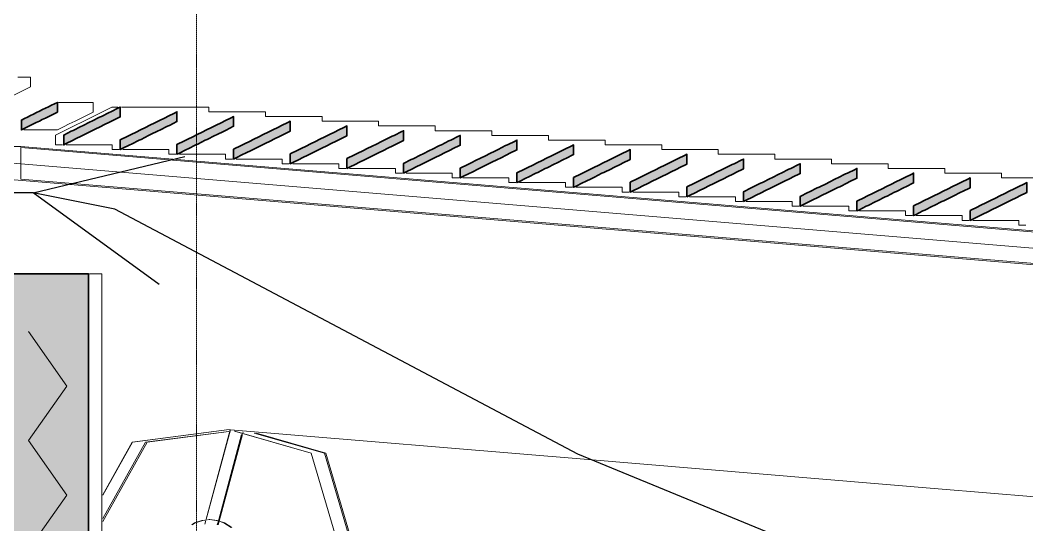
# Model space of a CAD drawing. Header units: millimetres. Extents: x 0 to 153524, y 0 to 59400.
# Drawn here: x 60676 to 62524, y 28120 to 29047 of the extents above; entities that cross this region are included whole.
import ezdxf

# ---------------------------------------------------------------- set-up
doc = ezdxf.new("R2010")
doc.units = ezdxf.units.MM
doc.linetypes.add('DASHDOT', pattern=[3.556, 2.54, -0.508, 0, -0.508])
for name, color, linetype, lineweight in [('01_切断（構造・壁）', 7, 'Continuous', 35), ('03_切断（ガラス）', 5, 'Continuous', 13), ('05_断熱（仮）', 2, 'Continuous', 9), ('10_見えがかり', 7, 'Continuous', 13), ('12_見えがかり（ガラス）', 5, 'Continuous', 9), ('40_通り芯', 1, 'DASHDOT', 9)]:
    doc.layers.add(name, color=color, linetype=linetype, lineweight=lineweight)

msp = doc.modelspace()

# ---------------------------------------------------------------- hatches: boundary and pattern name
at = {"layer": '01_切断（構造・壁）'}
for points in [[(60689.6, 28850.9), (60683.8, 28848), (60678.6, 28845.4), (60678.6, 28847), (60678.6, 28848.4), (60678.6, 28850), (60678.6, 28851.4), (60678.6, 28853), (60678.6, 28854.4), (60678.6, 28856), (60678.6, 28857.4), (60678.6, 28859), (60678.6, 28860.4), (60678.6, 28862), (60678.6, 28863.4), (60684.4, 28866.3), (60689.6, 28868.9), (60695.4, 28871.7), (60700.6, 28874.3), (60706.4, 28877.2), (60711.5, 28879.7), (60717.4, 28882.6), (60722.5, 28885.2), (60728.4, 28888), (60733.5, 28890.6), (60739.3, 28893.5), (60744.5, 28896), (60744.5, 28894.4), (60744.5, 28893), (60744.5, 28891.4), (60744.5, 28890), (60744.5, 28888.4), (60744.5, 28887), (60744.5, 28885.4), (60744.5, 28884), (60744.5, 28882.4), (60744.5, 28881), (60744.5, 28879.4), (60744.5, 28878), (60738.7, 28875.1), (60733.5, 28872.6), (60727.7, 28869.7), (60722.5, 28867.2), (60716.7, 28864.3), (60711.5, 28861.7), (60705.7, 28858.8), (60700.6, 28856.3), (60694.7, 28853.4)], [(60773.4, 28826.6), (60759.4, 28819.7), (60756.1, 28818), (60756.1, 28820.4), (60756.1, 28821), (60756.1, 28823.4), (60756.1, 28824), (60756.1, 28826.4), (60756.1, 28827), (60756.1, 28829.4), (60756.1, 28830), (60756.1, 28832.4), (60756.1, 28833), (60756.1, 28835.4), (60756.1, 28836), (60770, 28842.9), (60773.4, 28844.6), (60787.3, 28851.5), (60790.7, 28853.1), (60804.7, 28860), (60808, 28861.7), (60822, 28868.6), (60825.3, 28870.2), (60839.3, 28877.1), (60842.7, 28878.8), (60856.6, 28885.7), (60860, 28887.3), (60860, 28884.9), (60860, 28884.3), (60860, 28881.9), (60860, 28881.3), (60860, 28878.9), (60860, 28878.3), (60860, 28875.9), (60860, 28875.3), (60860, 28872.9), (60860, 28872.3), (60860, 28869.9), (60860, 28869.3), (60846, 28862.4), (60842.7, 28860.8), (60828.7, 28853.9), (60825.3, 28852.2), (60811.4, 28845.3), (60808, 28843.7), (60794.1, 28836.8), (60790.7, 28835.1), (60776.7, 28828.2)], [(60877.4, 28817.9), (60863.4, 28811), (60860, 28809.3), (60860, 28811.8), (60860, 28812.3), (60860, 28814.8), (60860, 28815.3), (60860, 28817.8), (60860, 28818.3), (60860, 28820.8), (60860, 28821.3), (60860, 28823.8), (60860, 28824.3), (60860, 28826.8), (60860, 28827.3), (60874, 28834.2), (60877.4, 28835.9), (60891.3, 28842.8), (60894.7, 28844.4), (60908.6, 28851.3), (60912, 28853), (60926, 28859.9), (60929.3, 28861.6), (60943.3, 28868.5), (60946.6, 28870.1), (60960.6, 28877), (60964, 28878.7), (60964, 28876.3), (60964, 28875.7), (60964, 28873.3), (60964, 28872.7), (60964, 28870.3), (60964, 28869.7), (60964, 28867.3), (60964, 28866.7), (60964, 28864.3), (60964, 28863.7), (60964, 28861.3), (60964, 28860.7), (60950, 28853.8), (60946.6, 28852.1), (60932.7, 28845.2), (60929.3, 28843.6), (60915.4, 28836.7), (60912, 28835), (60898, 28828.1), (60894.7, 28826.4), (60880.7, 28819.5)], [(60981.4, 28809.2), (60967.4, 28802.3), (60964, 28800.7), (60964, 28803.1), (60964, 28803.7), (60964, 28806.1), (60964, 28806.7), (60964, 28809.1), (60964, 28809.7), (60964, 28812.1), (60964, 28812.7), (60964, 28815.1), (60964, 28815.7), (60964, 28818.1), (60964, 28818.7), (60978, 28825.6), (60981.4, 28827.2), (60995.3, 28834.1), (60998.7, 28835.8), (61012.6, 28842.7), (61016, 28844.3), (61030, 28851.2), (61033.3, 28852.9), (61047.3, 28859.8), (61050.6, 28861.4), (61064.6, 28868.3), (61067.9, 28870), (61067.9, 28867.6), (61067.9, 28867), (61067.9, 28864.6), (61067.9, 28864), (61067.9, 28861.6), (61067.9, 28861), (61067.9, 28858.6), (61067.9, 28858), (61067.9, 28855.6), (61067.9, 28855), (61067.9, 28852.6), (61067.9, 28852), (61054, 28845.1), (61050.6, 28843.4), (61036.7, 28836.6), (61033.3, 28834.9), (61019.3, 28828), (61016, 28826.3), (61002, 28819.4), (60998.7, 28817.8), (60984.7, 28810.9)], [(61085.3, 28800.6), (61071.4, 28793.7), (61068, 28792), (61068, 28794.4), (61068, 28795), (61068, 28797.4), (61068, 28798), (61068, 28800.4), (61068, 28801), (61068, 28803.4), (61068, 28804), (61068, 28806.4), (61068, 28807), (61068, 28809.4), (61068, 28810), (61082, 28816.9), (61085.3, 28818.6), (61099.3, 28825.5), (61102.7, 28827.1), (61116.6, 28834), (61120, 28835.7), (61133.9, 28842.6), (61137.3, 28844.2), (61151.3, 28851.1), (61154.6, 28852.8), (61168.6, 28859.7), (61171.9, 28861.3), (61171.9, 28858.9), (61171.9, 28858.3), (61171.9, 28855.9), (61171.9, 28855.3), (61171.9, 28852.9), (61171.9, 28852.3), (61171.9, 28849.9), (61171.9, 28849.3), (61171.9, 28846.9), (61171.9, 28846.3), (61171.9, 28843.9), (61171.9, 28843.3), (61158, 28836.4), (61154.6, 28834.8), (61140.7, 28827.9), (61137.3, 28826.2), (61123.3, 28819.3), (61120, 28817.7), (61106, 28810.8), (61102.7, 28809.1), (61088.7, 28802.2)], [(61189.3, 28791.9), (61175.4, 28785), (61172, 28783.3), (61172, 28785.8), (61172, 28786.3), (61172, 28788.8), (61172, 28789.3), (61172, 28791.8), (61172, 28792.3), (61172, 28794.8), (61172, 28795.3), (61172, 28797.8), (61172, 28798.3), (61172, 28800.8), (61172, 28801.3), (61186, 28808.2), (61189.3, 28809.9), (61203.3, 28816.8), (61206.7, 28818.4), (61220.6, 28825.3), (61224, 28827), (61237.9, 28833.9), (61241.3, 28835.6), (61255.3, 28842.5), (61258.6, 28844.1), (61272.6, 28851), (61275.9, 28852.7), (61275.9, 28850.3), (61275.9, 28849.7), (61275.9, 28847.3), (61275.9, 28846.7), (61275.9, 28844.3), (61275.9, 28843.7), (61275.9, 28841.3), (61275.9, 28840.7), (61275.9, 28838.3), (61275.9, 28837.7), (61275.9, 28835.3), (61275.9, 28834.7), (61262, 28827.8), (61258.6, 28826.1), (61244.6, 28819.2), (61241.3, 28817.6), (61227.3, 28810.7), (61224, 28809), (61210, 28802.1), (61206.7, 28800.4), (61192.7, 28793.5)], [(61293.3, 28783.2), (61279.4, 28776.3), (61276, 28774.7), (61276, 28777.1), (61276, 28777.7), (61276, 28780.1), (61276, 28780.7), (61276, 28783.1), (61276, 28783.7), (61276, 28786.1), (61276, 28786.7), (61276, 28789.1), (61276, 28789.7), (61276, 28792.1), (61276, 28792.7), (61290, 28799.6), (61293.3, 28801.2), (61307.3, 28808.1), (61310.6, 28809.8), (61324.6, 28816.7), (61328, 28818.3), (61341.9, 28825.2), (61345.3, 28826.9), (61359.2, 28833.8), (61362.6, 28835.4), (61376.6, 28842.3), (61379.9, 28844), (61379.9, 28841.6), (61379.9, 28841), (61379.9, 28838.6), (61379.9, 28838), (61379.9, 28835.6), (61379.9, 28835), (61379.9, 28832.6), (61379.9, 28832), (61379.9, 28829.6), (61379.9, 28829), (61379.9, 28826.6), (61379.9, 28826), (61366, 28819.1), (61362.6, 28817.4), (61348.6, 28810.6), (61345.3, 28808.9), (61331.3, 28802), (61328, 28800.3), (61314, 28793.4), (61310.6, 28791.8), (61296.7, 28784.9)], [(61397.3, 28774.6), (61383.4, 28767.7), (61380, 28766), (61380, 28768.4), (61380, 28769), (61380, 28771.4), (61380, 28772), (61380, 28774.4), (61380, 28775), (61380, 28777.4), (61380, 28778), (61380, 28780.4), (61380, 28781), (61380, 28783.4), (61380, 28784), (61394, 28790.9), (61397.3, 28792.6), (61411.3, 28799.5), (61414.6, 28801.1), (61428.6, 28808), (61432, 28809.7), (61445.9, 28816.6), (61449.3, 28818.2), (61463.2, 28825.1), (61466.6, 28826.8), (61480.6, 28833.7), (61483.9, 28835.3), (61483.9, 28832.9), (61483.9, 28832.3), (61483.9, 28829.9), (61483.9, 28829.3), (61483.9, 28826.9), (61483.9, 28826.3), (61483.9, 28823.9), (61483.9, 28823.3), (61483.9, 28820.9), (61483.9, 28820.3), (61483.9, 28817.9), (61483.9, 28817.3), (61469.9, 28810.4), (61466.6, 28808.8), (61452.6, 28801.9), (61449.3, 28800.2), (61435.3, 28793.3), (61432, 28791.7), (61418, 28784.8), (61414.6, 28783.1), (61400.7, 28776.2)], [(61501.3, 28765.9), (61487.3, 28759), (61484, 28757.3), (61484, 28759.8), (61484, 28760.3), (61484, 28762.8), (61484, 28763.3), (61484, 28765.8), (61484, 28766.3), (61484, 28768.8), (61484, 28769.3), (61484, 28771.8), (61484, 28772.3), (61484, 28774.8), (61484, 28775.3), (61497.9, 28782.2), (61501.3, 28783.9), (61515.3, 28790.8), (61518.6, 28792.4), (61532.6, 28799.3), (61535.9, 28801), (61549.9, 28807.9), (61553.3, 28809.6), (61567.2, 28816.5), (61570.6, 28818.1), (61584.5, 28825), (61587.9, 28826.7), (61587.9, 28824.3), (61587.9, 28823.7), (61587.9, 28821.3), (61587.9, 28820.7), (61587.9, 28818.3), (61587.9, 28817.7), (61587.9, 28815.3), (61587.9, 28814.7), (61587.9, 28812.3), (61587.9, 28811.7), (61587.9, 28809.3), (61587.9, 28808.7), (61573.9, 28801.8), (61570.6, 28800.1), (61556.6, 28793.2), (61553.3, 28791.6), (61539.3, 28784.7), (61535.9, 28783), (61522, 28776.1), (61518.6, 28774.4), (61504.7, 28767.5)], [(61636.6, 28790.7), (61639.9, 28792.3), (61653.9, 28799.2), (61657.3, 28800.9), (61671.2, 28807.8), (61674.6, 28809.4), (61688.5, 28816.3), (61691.9, 28818), (61691.9, 28815.6), (61691.9, 28815), (61691.9, 28812.6), (61691.9, 28812), (61691.9, 28809.6), (61691.9, 28809), (61691.9, 28806.6), (61691.9, 28806), (61691.9, 28803.6), (61691.9, 28803), (61691.9, 28800.6), (61691.9, 28800), (61677.9, 28793.1), (61674.6, 28791.4), (61660.6, 28784.6), (61657.3, 28782.9), (61643.3, 28776), (61639.9, 28774.3), (61626, 28767.4), (61622.6, 28765.8), (61608.7, 28758.9), (61605.3, 28757.2), (61591.3, 28750.3), (61588, 28748.7), (61588, 28751.1), (61588, 28751.7), (61588, 28754.1), (61588, 28754.7), (61588, 28757.1), (61588, 28757.7), (61588, 28760.1), (61588, 28760.7), (61588, 28763.1), (61588, 28763.7), (61588, 28766.1), (61588, 28766.7), (61601.9, 28773.6), (61605.3, 28775.2), (61619.3, 28782.1), (61622.6, 28783.8), (61636.6, 28790.7)], [(61709.3, 28748.6), (61695.3, 28741.7), (61692, 28740), (61692, 28742.4), (61692, 28743), (61692, 28745.4), (61692, 28746), (61692, 28748.4), (61692, 28749), (61692, 28751.4), (61692, 28752), (61692, 28754.4), (61692, 28755), (61692, 28757.4), (61692, 28758), (61705.9, 28764.9), (61709.3, 28766.6), (61723.2, 28773.5), (61726.6, 28775.1), (61740.6, 28782), (61743.9, 28783.7), (61757.9, 28790.6), (61761.2, 28792.2), (61775.2, 28799.1), (61778.6, 28800.8), (61792.5, 28807.7), (61795.9, 28809.3), (61795.9, 28806.9), (61795.9, 28806.3), (61795.9, 28803.9), (61795.9, 28803.3), (61795.9, 28800.9), (61795.9, 28800.3), (61795.9, 28797.9), (61795.9, 28797.3), (61795.9, 28794.9), (61795.9, 28794.3), (61795.9, 28791.9), (61795.9, 28791.3), (61781.9, 28784.4), (61778.6, 28782.8), (61764.6, 28775.9), (61761.2, 28774.2), (61747.3, 28767.3), (61743.9, 28765.7), (61730, 28758.8), (61726.6, 28757.1), (61712.6, 28750.2)], [(61813.3, 28739.9), (61799.3, 28733), (61796, 28731.3), (61796, 28733.8), (61796, 28734.3), (61796, 28736.8), (61796, 28737.3), (61796, 28739.8), (61796, 28740.3), (61796, 28742.8), (61796, 28743.3), (61796, 28745.8), (61796, 28746.3), (61796, 28748.8), (61796, 28749.3), (61809.9, 28756.2), (61813.3, 28757.9), (61827.2, 28764.8), (61830.6, 28766.4), (61844.6, 28773.3), (61847.9, 28775), (61861.9, 28781.9), (61865.2, 28783.6), (61879.2, 28790.5), (61882.5, 28792.1), (61896.5, 28799), (61899.9, 28800.7), (61899.9, 28798.3), (61899.9, 28797.7), (61899.9, 28795.3), (61899.9, 28794.7), (61899.9, 28792.3), (61899.9, 28791.7), (61899.9, 28789.3), (61899.9, 28788.7), (61899.9, 28786.3), (61899.9, 28785.7), (61899.9, 28783.3), (61899.9, 28782.7), (61885.9, 28775.8), (61882.5, 28774.1), (61868.6, 28767.2), (61865.2, 28765.6), (61851.3, 28758.7), (61847.9, 28757), (61833.9, 28750.1), (61830.6, 28748.4), (61816.6, 28741.5)], [(61917.3, 28731.2), (61903.3, 28724.3), (61899.9, 28722.7), (61899.9, 28725.1), (61899.9, 28725.7), (61899.9, 28728.1), (61899.9, 28728.7), (61899.9, 28731.1), (61899.9, 28731.7), (61899.9, 28734.1), (61899.9, 28734.7), (61899.9, 28737.1), (61899.9, 28737.7), (61899.9, 28740.1), (61899.9, 28740.7), (61913.9, 28747.6), (61917.3, 28749.2), (61931.2, 28756.1), (61934.6, 28757.8), (61948.5, 28764.7), (61951.9, 28766.3), (61965.9, 28773.2), (61969.2, 28774.9), (61983.2, 28781.8), (61986.5, 28783.4), (62000.5, 28790.3), (62003.9, 28792), (62003.9, 28789.6), (62003.9, 28789), (62003.9, 28786.6), (62003.9, 28786), (62003.9, 28783.6), (62003.9, 28783), (62003.9, 28780.6), (62003.9, 28780), (62003.9, 28777.6), (62003.9, 28777), (62003.9, 28774.6), (62003.9, 28774), (61989.9, 28767.1), (61986.5, 28765.4), (61972.6, 28758.6), (61969.2, 28756.9), (61955.3, 28750), (61951.9, 28748.3), (61937.9, 28741.4), (61934.6, 28739.8), (61920.6, 28732.9)], [(62021.3, 28722.6), (62007.3, 28715.7), (62003.9, 28714), (62003.9, 28716.4), (62003.9, 28717), (62003.9, 28719.4), (62003.9, 28720), (62003.9, 28722.4), (62003.9, 28723), (62003.9, 28725.4), (62003.9, 28726), (62003.9, 28728.4), (62003.9, 28729), (62003.9, 28731.4), (62003.9, 28732), (62017.9, 28738.9), (62021.3, 28740.6), (62035.2, 28747.5), (62038.6, 28749.1), (62052.5, 28756), (62055.9, 28757.7), (62069.9, 28764.6), (62073.2, 28766.2), (62087.2, 28773.1), (62090.5, 28774.8), (62104.5, 28781.7), (62107.8, 28783.3), (62107.8, 28780.9), (62107.8, 28780.3), (62107.8, 28777.9), (62107.8, 28777.3), (62107.8, 28774.9), (62107.8, 28774.3), (62107.8, 28771.9), (62107.8, 28771.3), (62107.8, 28768.9), (62107.8, 28768.3), (62107.8, 28765.9), (62107.8, 28765.3), (62093.9, 28758.4), (62090.5, 28756.8), (62076.6, 28749.9), (62073.2, 28748.2), (62059.2, 28741.3), (62055.9, 28739.7), (62041.9, 28732.8), (62038.6, 28731.1), (62024.6, 28724.2)], [(62125.2, 28713.9), (62111.3, 28707), (62107.9, 28705.3), (62107.9, 28707.8), (62107.9, 28708.3), (62107.9, 28710.8), (62107.9, 28711.3), (62107.9, 28713.8), (62107.9, 28714.3), (62107.9, 28716.8), (62107.9, 28717.3), (62107.9, 28719.8), (62107.9, 28720.3), (62107.9, 28722.8), (62107.9, 28723.3), (62121.9, 28730.2), (62125.2, 28731.9), (62139.2, 28738.8), (62142.6, 28740.4), (62156.5, 28747.3), (62159.9, 28749), (62173.8, 28755.9), (62177.2, 28757.6), (62191.2, 28764.5), (62194.5, 28766.1), (62208.5, 28773), (62211.8, 28774.7), (62211.8, 28772.3), (62211.8, 28771.7), (62211.8, 28769.3), (62211.8, 28768.7), (62211.8, 28766.3), (62211.8, 28765.7), (62211.8, 28763.3), (62211.8, 28762.7), (62211.8, 28760.3), (62211.8, 28759.7), (62211.8, 28757.3), (62211.8, 28756.7), (62197.9, 28749.8), (62194.5, 28748.1), (62180.6, 28741.2), (62177.2, 28739.6), (62163.2, 28732.7), (62159.9, 28731), (62145.9, 28724.1), (62142.6, 28722.4), (62128.6, 28715.5)], [(62229.2, 28705.2), (62215.3, 28698.3), (62211.9, 28696.7), (62211.9, 28699.1), (62211.9, 28699.7), (62211.9, 28702.1), (62211.9, 28702.7), (62211.9, 28705.1), (62211.9, 28705.7), (62211.9, 28708.1), (62211.9, 28708.7), (62211.9, 28711.1), (62211.9, 28711.7), (62211.9, 28714.1), (62211.9, 28714.7), (62225.9, 28721.6), (62229.2, 28723.2), (62243.2, 28730.1), (62246.6, 28731.8), (62260.5, 28738.7), (62263.9, 28740.3), (62277.8, 28747.2), (62281.2, 28748.9), (62295.2, 28755.8), (62298.5, 28757.4), (62312.5, 28764.3), (62315.8, 28766), (62315.8, 28763.6), (62315.8, 28763), (62315.8, 28760.6), (62315.8, 28760), (62315.8, 28757.6), (62315.8, 28757), (62315.8, 28754.6), (62315.8, 28754), (62315.8, 28751.6), (62315.8, 28751), (62315.8, 28748.6), (62315.8, 28748), (62301.9, 28741.1), (62298.5, 28739.4), (62284.5, 28732.6), (62281.2, 28730.9), (62267.2, 28724), (62263.9, 28722.3), (62249.9, 28715.4), (62246.6, 28713.8), (62232.6, 28706.9)], [(62333.2, 28696.6), (62319.3, 28689.7), (62315.9, 28688), (62315.9, 28690.4), (62315.9, 28691), (62315.9, 28693.4), (62315.9, 28694), (62315.9, 28696.4), (62315.9, 28697), (62315.9, 28699.4), (62315.9, 28700), (62315.9, 28702.4), (62315.9, 28703), (62315.9, 28705.4), (62315.9, 28706), (62329.9, 28712.9), (62333.2, 28714.6), (62347.2, 28721.5), (62350.5, 28723.1), (62364.5, 28730), (62367.9, 28731.7), (62381.8, 28738.6), (62385.2, 28740.2), (62399.1, 28747.1), (62402.5, 28748.8), (62416.5, 28755.7), (62419.8, 28757.3), (62419.8, 28754.9), (62419.8, 28754.3), (62419.8, 28751.9), (62419.8, 28751.3), (62419.8, 28748.9), (62419.8, 28748.3), (62419.8, 28745.9), (62419.8, 28745.3), (62419.8, 28742.9), (62419.8, 28742.3), (62419.8, 28739.9), (62419.8, 28739.3), (62405.9, 28732.4), (62402.5, 28730.8), (62388.5, 28723.9), (62385.2, 28722.2), (62371.2, 28715.3), (62367.9, 28713.7), (62353.9, 28706.8), (62350.5, 28705.1), (62336.6, 28698.2)], [(62437.2, 28687.9), (62423.2, 28681), (62419.9, 28679.3), (62419.9, 28681.8), (62419.9, 28682.3), (62419.9, 28684.8), (62419.9, 28685.3), (62419.9, 28687.8), (62419.9, 28688.3), (62419.9, 28690.8), (62419.9, 28691.3), (62419.9, 28693.8), (62419.9, 28694.3), (62419.9, 28696.8), (62419.9, 28697.3), (62433.9, 28704.2), (62437.2, 28705.9), (62451.2, 28712.8), (62454.5, 28714.4), (62468.5, 28721.3), (62471.9, 28723), (62485.8, 28729.9), (62489.2, 28731.6), (62503.1, 28738.5), (62506.5, 28740.1), (62520.5, 28747), (62523.8, 28748.7), (62523.8, 28746.3), (62523.8, 28745.7), (62523.8, 28743.3), (62523.8, 28742.7), (62523.8, 28740.3), (62523.8, 28739.7), (62523.8, 28737.3), (62523.8, 28736.7), (62523.8, 28734.3), (62523.8, 28733.7), (62523.8, 28731.3), (62523.8, 28730.7), (62509.8, 28723.8), (62506.5, 28722.1), (62492.5, 28715.2), (62489.2, 28713.6), (62475.2, 28706.7), (62471.9, 28705), (62457.9, 28698.1), (62454.5, 28696.4), (62440.6, 28689.5)], [(60799.8, 28581), (60801.6, 28580.9), (60801.7, 28579), (60801.7, 28310.5), (60801.7, 28310.5), (60801.7, 24037.2), (60801.7, 24037.2), (60801.7, 24037.2), (60801.7, 24037.2), (60801.7, 24002), (60801.6, 24000.1), (60799.8, 24000), (60653.7, 24000), (60651.8, 24000.1), (60651.7, 24002), (60651.7, 24037.2), (60651.7, 24037.2), (60651.7, 28310.4), (60651.7, 28310.4), (60651.7, 28310.4), (60651.7, 28579), (60651.8, 28580.9), (60653.7, 28581)]]:
    msp.add_hatch(color=7, dxfattribs=at).paths.add_polyline_path(points)
at = {"layer": '05_断熱（仮）', "true_color": 0xf3d98b}
msp.add_hatch(color=8, dxfattribs=at).paths.add_polyline_path([(60676.7, 28310.4), (60676.7, 28310.4), (60676.7, 28556), (60776.7, 28556), (60776.7, 28310.5), (60776.7, 28310.5), (60776.7, 24037.2), (60776.7, 24037.2), (60776.7, 24025), (60676.7, 24025), (60676.7, 24037.2)])

# ---------------------------------------------------------------- linework, layer by layer
at = {"layer": '01_切断（構造・壁）'}
for points in [[(60689.6, 28850.9), (60683.8, 28848), (60678.6, 28845.4), (60678.6, 28847), (60678.6, 28848.4), (60678.6, 28850), (60678.6, 28851.4), (60678.6, 28853), (60678.6, 28854.4), (60678.6, 28856), (60678.6, 28857.4), (60678.6, 28859), (60678.6, 28860.4), (60678.6, 28862), (60678.6, 28863.4), (60684.4, 28866.3), (60689.6, 28868.9), (60695.4, 28871.7), (60700.6, 28874.3), (60706.4, 28877.2), (60711.5, 28879.7), (60717.4, 28882.6), (60722.5, 28885.2), (60728.4, 28888), (60733.5, 28890.6), (60739.3, 28893.5), (60744.5, 28896), (60744.5, 28894.4), (60744.5, 28893), (60744.5, 28891.4), (60744.5, 28890), (60744.5, 28888.4), (60744.5, 28887), (60744.5, 28885.4), (60744.5, 28884), (60744.5, 28882.4), (60744.5, 28881), (60744.5, 28879.4), (60744.5, 28878), (60738.7, 28875.1), (60733.5, 28872.6), (60727.7, 28869.7), (60722.5, 28867.2), (60716.7, 28864.3), (60711.5, 28861.7), (60705.7, 28858.8), (60700.6, 28856.3), (60694.7, 28853.4), (60689.6, 28850.9)], [(60773.4, 28826.6), (60759.4, 28819.7), (60756.1, 28818), (60756.1, 28820.4), (60756.1, 28821), (60756.1, 28823.4), (60756.1, 28824), (60756.1, 28826.4), (60756.1, 28827), (60756.1, 28829.4), (60756.1, 28830), (60756.1, 28832.4), (60756.1, 28833), (60756.1, 28835.4), (60756.1, 28836), (60770, 28842.9), (60773.4, 28844.6), (60787.3, 28851.5), (60790.7, 28853.1), (60804.7, 28860), (60808, 28861.7), (60822, 28868.6), (60825.3, 28870.2), (60839.3, 28877.1), (60842.7, 28878.8), (60856.6, 28885.7), (60860, 28887.3), (60860, 28884.9), (60860, 28884.3), (60860, 28881.9), (60860, 28881.3), (60860, 28878.9), (60860, 28878.3), (60860, 28875.9), (60860, 28875.3), (60860, 28872.9), (60860, 28872.3), (60860, 28869.9), (60860, 28869.3), (60846, 28862.4), (60842.7, 28860.8), (60828.7, 28853.9), (60825.3, 28852.2), (60811.4, 28845.3), (60808, 28843.7), (60794.1, 28836.8), (60790.7, 28835.1), (60776.7, 28828.2), (60773.4, 28826.6)], [(60877.4, 28817.9), (60863.4, 28811), (60860, 28809.3), (60860, 28811.8), (60860, 28812.3), (60860, 28814.8), (60860, 28815.3), (60860, 28817.8), (60860, 28818.3), (60860, 28820.8), (60860, 28821.3), (60860, 28823.8), (60860, 28824.3), (60860, 28826.8), (60860, 28827.3), (60874, 28834.2), (60877.4, 28835.9), (60891.3, 28842.8), (60894.7, 28844.4), (60908.6, 28851.3), (60912, 28853), (60926, 28859.9), (60929.3, 28861.6), (60943.3, 28868.5), (60946.6, 28870.1), (60960.6, 28877), (60964, 28878.7), (60964, 28876.3), (60964, 28875.7), (60964, 28873.3), (60964, 28872.7), (60964, 28870.3), (60964, 28869.7), (60964, 28867.3), (60964, 28866.7), (60964, 28864.3), (60964, 28863.7), (60964, 28861.3), (60964, 28860.7), (60950, 28853.8), (60946.6, 28852.1), (60932.7, 28845.2), (60929.3, 28843.6), (60915.4, 28836.7), (60912, 28835), (60898, 28828.1), (60894.7, 28826.4), (60880.7, 28819.5), (60877.4, 28817.9)], [(60981.4, 28809.2), (60967.4, 28802.3), (60964, 28800.7), (60964, 28803.1), (60964, 28803.7), (60964, 28806.1), (60964, 28806.7), (60964, 28809.1), (60964, 28809.7), (60964, 28812.1), (60964, 28812.7), (60964, 28815.1), (60964, 28815.7), (60964, 28818.1), (60964, 28818.7), (60978, 28825.6), (60981.4, 28827.2), (60995.3, 28834.1), (60998.7, 28835.8), (61012.6, 28842.7), (61016, 28844.3), (61030, 28851.2), (61033.3, 28852.9), (61047.3, 28859.8), (61050.6, 28861.4), (61064.6, 28868.3), (61067.9, 28870), (61067.9, 28867.6), (61067.9, 28867), (61067.9, 28864.6), (61067.9, 28864), (61067.9, 28861.6), (61067.9, 28861), (61067.9, 28858.6), (61067.9, 28858), (61067.9, 28855.6), (61067.9, 28855), (61067.9, 28852.6), (61067.9, 28852), (61054, 28845.1), (61050.6, 28843.4), (61036.7, 28836.6), (61033.3, 28834.9), (61019.3, 28828), (61016, 28826.3), (61002, 28819.4), (60998.7, 28817.8), (60984.7, 28810.9), (60981.4, 28809.2)], [(61085.3, 28800.6), (61071.4, 28793.7), (61068, 28792), (61068, 28794.4), (61068, 28795), (61068, 28797.4), (61068, 28798), (61068, 28800.4), (61068, 28801), (61068, 28803.4), (61068, 28804), (61068, 28806.4), (61068, 28807), (61068, 28809.4), (61068, 28810), (61082, 28816.9), (61085.3, 28818.6), (61099.3, 28825.5), (61102.7, 28827.1), (61116.6, 28834), (61120, 28835.7), (61133.9, 28842.6), (61137.3, 28844.2), (61151.3, 28851.1), (61154.6, 28852.8), (61168.6, 28859.7), (61171.9, 28861.3), (61171.9, 28858.9), (61171.9, 28858.3), (61171.9, 28855.9), (61171.9, 28855.3), (61171.9, 28852.9), (61171.9, 28852.3), (61171.9, 28849.9), (61171.9, 28849.3), (61171.9, 28846.9), (61171.9, 28846.3), (61171.9, 28843.9), (61171.9, 28843.3), (61158, 28836.4), (61154.6, 28834.8), (61140.7, 28827.9), (61137.3, 28826.2), (61123.3, 28819.3), (61120, 28817.7), (61106, 28810.8), (61102.7, 28809.1), (61088.7, 28802.2), (61085.3, 28800.6)], [(61189.3, 28791.9), (61175.4, 28785), (61172, 28783.3), (61172, 28785.8), (61172, 28786.3), (61172, 28788.8), (61172, 28789.3), (61172, 28791.8), (61172, 28792.3), (61172, 28794.8), (61172, 28795.3), (61172, 28797.8), (61172, 28798.3), (61172, 28800.8), (61172, 28801.3), (61186, 28808.2), (61189.3, 28809.9), (61203.3, 28816.8), (61206.7, 28818.4), (61220.6, 28825.3), (61224, 28827), (61237.9, 28833.9), (61241.3, 28835.6), (61255.3, 28842.5), (61258.6, 28844.1), (61272.6, 28851), (61275.9, 28852.7), (61275.9, 28850.3), (61275.9, 28849.7), (61275.9, 28847.3), (61275.9, 28846.7), (61275.9, 28844.3), (61275.9, 28843.7), (61275.9, 28841.3), (61275.9, 28840.7), (61275.9, 28838.3), (61275.9, 28837.7), (61275.9, 28835.3), (61275.9, 28834.7), (61262, 28827.8), (61258.6, 28826.1), (61244.6, 28819.2), (61241.3, 28817.6), (61227.3, 28810.7), (61224, 28809), (61210, 28802.1), (61206.7, 28800.4), (61192.7, 28793.5), (61189.3, 28791.9)], [(61293.3, 28783.2), (61279.4, 28776.3), (61276, 28774.7), (61276, 28777.1), (61276, 28777.7), (61276, 28780.1), (61276, 28780.7), (61276, 28783.1), (61276, 28783.7), (61276, 28786.1), (61276, 28786.7), (61276, 28789.1), (61276, 28789.7), (61276, 28792.1), (61276, 28792.7), (61290, 28799.6), (61293.3, 28801.2), (61307.3, 28808.1), (61310.6, 28809.8), (61324.6, 28816.7), (61328, 28818.3), (61341.9, 28825.2), (61345.3, 28826.9), (61359.2, 28833.8), (61362.6, 28835.4), (61376.6, 28842.3), (61379.9, 28844), (61379.9, 28841.6), (61379.9, 28841), (61379.9, 28838.6), (61379.9, 28838), (61379.9, 28835.6), (61379.9, 28835), (61379.9, 28832.6), (61379.9, 28832), (61379.9, 28829.6), (61379.9, 28829), (61379.9, 28826.6), (61379.9, 28826), (61366, 28819.1), (61362.6, 28817.4), (61348.6, 28810.6), (61345.3, 28808.9), (61331.3, 28802), (61328, 28800.3), (61314, 28793.4), (61310.6, 28791.8), (61296.7, 28784.9), (61293.3, 28783.2)], [(61397.3, 28774.6), (61383.4, 28767.7), (61380, 28766), (61380, 28768.4), (61380, 28769), (61380, 28771.4), (61380, 28772), (61380, 28774.4), (61380, 28775), (61380, 28777.4), (61380, 28778), (61380, 28780.4), (61380, 28781), (61380, 28783.4), (61380, 28784), (61394, 28790.9), (61397.3, 28792.6), (61411.3, 28799.5), (61414.6, 28801.1), (61428.6, 28808), (61432, 28809.7), (61445.9, 28816.6), (61449.3, 28818.2), (61463.2, 28825.1), (61466.6, 28826.8), (61480.6, 28833.7), (61483.9, 28835.3), (61483.9, 28832.9), (61483.9, 28832.3), (61483.9, 28829.9), (61483.9, 28829.3), (61483.9, 28826.9), (61483.9, 28826.3), (61483.9, 28823.9), (61483.9, 28823.3), (61483.9, 28820.9), (61483.9, 28820.3), (61483.9, 28817.9), (61483.9, 28817.3), (61469.9, 28810.4), (61466.6, 28808.8), (61452.6, 28801.9), (61449.3, 28800.2), (61435.3, 28793.3), (61432, 28791.7), (61418, 28784.8), (61414.6, 28783.1), (61400.7, 28776.2), (61397.3, 28774.6)], [(61501.3, 28765.9), (61487.3, 28759), (61484, 28757.3), (61484, 28759.8), (61484, 28760.3), (61484, 28762.8), (61484, 28763.3), (61484, 28765.8), (61484, 28766.3), (61484, 28768.8), (61484, 28769.3), (61484, 28771.8), (61484, 28772.3), (61484, 28774.8), (61484, 28775.3), (61497.9, 28782.2), (61501.3, 28783.9), (61515.3, 28790.8), (61518.6, 28792.4), (61532.6, 28799.3), (61535.9, 28801), (61549.9, 28807.9), (61553.3, 28809.6), (61567.2, 28816.5), (61570.6, 28818.1), (61584.5, 28825), (61587.9, 28826.7), (61587.9, 28824.3), (61587.9, 28823.7), (61587.9, 28821.3), (61587.9, 28820.7), (61587.9, 28818.3), (61587.9, 28817.7), (61587.9, 28815.3), (61587.9, 28814.7), (61587.9, 28812.3), (61587.9, 28811.7), (61587.9, 28809.3), (61587.9, 28808.7), (61573.9, 28801.8), (61570.6, 28800.1), (61556.6, 28793.2), (61553.3, 28791.6), (61539.3, 28784.7), (61535.9, 28783), (61522, 28776.1), (61518.6, 28774.4), (61504.7, 28767.5), (61501.3, 28765.9)], [(61636.6, 28790.7), (61639.9, 28792.3), (61653.9, 28799.2), (61657.3, 28800.9), (61671.2, 28807.8), (61674.6, 28809.4), (61688.5, 28816.3), (61691.9, 28818), (61691.9, 28815.6), (61691.9, 28815), (61691.9, 28812.6), (61691.9, 28812), (61691.9, 28809.6), (61691.9, 28809), (61691.9, 28806.6), (61691.9, 28806), (61691.9, 28803.6), (61691.9, 28803), (61691.9, 28800.6), (61691.9, 28800), (61677.9, 28793.1), (61674.6, 28791.4), (61660.6, 28784.6), (61657.3, 28782.9), (61643.3, 28776), (61639.9, 28774.3), (61626, 28767.4), (61622.6, 28765.8), (61608.7, 28758.9), (61605.3, 28757.2), (61591.3, 28750.3), (61588, 28748.7), (61588, 28751.1), (61588, 28751.7), (61588, 28754.1), (61588, 28754.7), (61588, 28757.1), (61588, 28757.7), (61588, 28760.1), (61588, 28760.7), (61588, 28763.1), (61588, 28763.7), (61588, 28766.1), (61588, 28766.7), (61601.9, 28773.6), (61605.3, 28775.2), (61619.3, 28782.1), (61622.6, 28783.8), (61636.6, 28790.7), (61636.6, 28790.7)], [(61709.3, 28748.6), (61695.3, 28741.7), (61692, 28740), (61692, 28742.4), (61692, 28743), (61692, 28745.4), (61692, 28746), (61692, 28748.4), (61692, 28749), (61692, 28751.4), (61692, 28752), (61692, 28754.4), (61692, 28755), (61692, 28757.4), (61692, 28758), (61705.9, 28764.9), (61709.3, 28766.6), (61723.2, 28773.5), (61726.6, 28775.1), (61740.6, 28782), (61743.9, 28783.7), (61757.9, 28790.6), (61761.2, 28792.2), (61775.2, 28799.1), (61778.6, 28800.8), (61792.5, 28807.7), (61795.9, 28809.3), (61795.9, 28806.9), (61795.9, 28806.3), (61795.9, 28803.9), (61795.9, 28803.3), (61795.9, 28800.9), (61795.9, 28800.3), (61795.9, 28797.9), (61795.9, 28797.3), (61795.9, 28794.9), (61795.9, 28794.3), (61795.9, 28791.9), (61795.9, 28791.3), (61781.9, 28784.4), (61778.6, 28782.8), (61764.6, 28775.9), (61761.2, 28774.2), (61747.3, 28767.3), (61743.9, 28765.7), (61730, 28758.8), (61726.6, 28757.1), (61712.6, 28750.2), (61709.3, 28748.6)], [(61813.3, 28739.9), (61799.3, 28733), (61796, 28731.3), (61796, 28733.8), (61796, 28734.3), (61796, 28736.8), (61796, 28737.3), (61796, 28739.8), (61796, 28740.3), (61796, 28742.8), (61796, 28743.3), (61796, 28745.8), (61796, 28746.3), (61796, 28748.8), (61796, 28749.3), (61809.9, 28756.2), (61813.3, 28757.9), (61827.2, 28764.8), (61830.6, 28766.4), (61844.6, 28773.3), (61847.9, 28775), (61861.9, 28781.9), (61865.2, 28783.6), (61879.2, 28790.5), (61882.5, 28792.1), (61896.5, 28799), (61899.9, 28800.7), (61899.9, 28798.3), (61899.9, 28797.7), (61899.9, 28795.3), (61899.9, 28794.7), (61899.9, 28792.3), (61899.9, 28791.7), (61899.9, 28789.3), (61899.9, 28788.7), (61899.9, 28786.3), (61899.9, 28785.7), (61899.9, 28783.3), (61899.9, 28782.7), (61885.9, 28775.8), (61882.5, 28774.1), (61868.6, 28767.2), (61865.2, 28765.6), (61851.3, 28758.7), (61847.9, 28757), (61833.9, 28750.1), (61830.6, 28748.4), (61816.6, 28741.5), (61813.3, 28739.9)], [(61917.3, 28731.2), (61903.3, 28724.3), (61899.9, 28722.7), (61899.9, 28725.1), (61899.9, 28725.7), (61899.9, 28728.1), (61899.9, 28728.7), (61899.9, 28731.1), (61899.9, 28731.7), (61899.9, 28734.1), (61899.9, 28734.7), (61899.9, 28737.1), (61899.9, 28737.7), (61899.9, 28740.1), (61899.9, 28740.7), (61913.9, 28747.6), (61917.3, 28749.2), (61931.2, 28756.1), (61934.6, 28757.8), (61948.5, 28764.7), (61951.9, 28766.3), (61965.9, 28773.2), (61969.2, 28774.9), (61983.2, 28781.8), (61986.5, 28783.4), (62000.5, 28790.3), (62003.9, 28792), (62003.9, 28789.6), (62003.9, 28789), (62003.9, 28786.6), (62003.9, 28786), (62003.9, 28783.6), (62003.9, 28783), (62003.9, 28780.6), (62003.9, 28780), (62003.9, 28777.6), (62003.9, 28777), (62003.9, 28774.6), (62003.9, 28774), (61989.9, 28767.1), (61986.5, 28765.4), (61972.6, 28758.6), (61969.2, 28756.9), (61955.3, 28750), (61951.9, 28748.3), (61937.9, 28741.4), (61934.6, 28739.8), (61920.6, 28732.9), (61917.3, 28731.2)], [(62021.3, 28722.6), (62007.3, 28715.7), (62003.9, 28714), (62003.9, 28716.4), (62003.9, 28717), (62003.9, 28719.4), (62003.9, 28720), (62003.9, 28722.4), (62003.9, 28723), (62003.9, 28725.4), (62003.9, 28726), (62003.9, 28728.4), (62003.9, 28729), (62003.9, 28731.4), (62003.9, 28732), (62017.9, 28738.9), (62021.3, 28740.6), (62035.2, 28747.5), (62038.6, 28749.1), (62052.5, 28756), (62055.9, 28757.7), (62069.9, 28764.6), (62073.2, 28766.2), (62087.2, 28773.1), (62090.5, 28774.8), (62104.5, 28781.7), (62107.8, 28783.3), (62107.8, 28780.9), (62107.8, 28780.3), (62107.8, 28777.9), (62107.8, 28777.3), (62107.8, 28774.9), (62107.8, 28774.3), (62107.8, 28771.9), (62107.8, 28771.3), (62107.8, 28768.9), (62107.8, 28768.3), (62107.8, 28765.9), (62107.8, 28765.3), (62093.9, 28758.4), (62090.5, 28756.8), (62076.6, 28749.9), (62073.2, 28748.2), (62059.2, 28741.3), (62055.9, 28739.7), (62041.9, 28732.8), (62038.6, 28731.1), (62024.6, 28724.2), (62021.3, 28722.6)], [(62125.2, 28713.9), (62111.3, 28707), (62107.9, 28705.3), (62107.9, 28707.8), (62107.9, 28708.3), (62107.9, 28710.8), (62107.9, 28711.3), (62107.9, 28713.8), (62107.9, 28714.3), (62107.9, 28716.8), (62107.9, 28717.3), (62107.9, 28719.8), (62107.9, 28720.3), (62107.9, 28722.8), (62107.9, 28723.3), (62121.9, 28730.2), (62125.2, 28731.9), (62139.2, 28738.8), (62142.6, 28740.4), (62156.5, 28747.3), (62159.9, 28749), (62173.8, 28755.9), (62177.2, 28757.6), (62191.2, 28764.5), (62194.5, 28766.1), (62208.5, 28773), (62211.8, 28774.7), (62211.8, 28772.3), (62211.8, 28771.7), (62211.8, 28769.3), (62211.8, 28768.7), (62211.8, 28766.3), (62211.8, 28765.7), (62211.8, 28763.3), (62211.8, 28762.7), (62211.8, 28760.3), (62211.8, 28759.7), (62211.8, 28757.3), (62211.8, 28756.7), (62197.9, 28749.8), (62194.5, 28748.1), (62180.6, 28741.2), (62177.2, 28739.6), (62163.2, 28732.7), (62159.9, 28731), (62145.9, 28724.1), (62142.6, 28722.4), (62128.6, 28715.5), (62125.2, 28713.9)], [(62229.2, 28705.2), (62215.3, 28698.3), (62211.9, 28696.7), (62211.9, 28699.1), (62211.9, 28699.7), (62211.9, 28702.1), (62211.9, 28702.7), (62211.9, 28705.1), (62211.9, 28705.7), (62211.9, 28708.1), (62211.9, 28708.7), (62211.9, 28711.1), (62211.9, 28711.7), (62211.9, 28714.1), (62211.9, 28714.7), (62225.9, 28721.6), (62229.2, 28723.2), (62243.2, 28730.1), (62246.6, 28731.8), (62260.5, 28738.7), (62263.9, 28740.3), (62277.8, 28747.2), (62281.2, 28748.9), (62295.2, 28755.8), (62298.5, 28757.4), (62312.5, 28764.3), (62315.8, 28766), (62315.8, 28763.6), (62315.8, 28763), (62315.8, 28760.6), (62315.8, 28760), (62315.8, 28757.6), (62315.8, 28757), (62315.8, 28754.6), (62315.8, 28754), (62315.8, 28751.6), (62315.8, 28751), (62315.8, 28748.6), (62315.8, 28748), (62301.9, 28741.1), (62298.5, 28739.4), (62284.5, 28732.6), (62281.2, 28730.9), (62267.2, 28724), (62263.9, 28722.3), (62249.9, 28715.4), (62246.6, 28713.8), (62232.6, 28706.9), (62229.2, 28705.2)], [(62333.2, 28696.6), (62319.3, 28689.7), (62315.9, 28688), (62315.9, 28690.4), (62315.9, 28691), (62315.9, 28693.4), (62315.9, 28694), (62315.9, 28696.4), (62315.9, 28697), (62315.9, 28699.4), (62315.9, 28700), (62315.9, 28702.4), (62315.9, 28703), (62315.9, 28705.4), (62315.9, 28706), (62329.9, 28712.9), (62333.2, 28714.6), (62347.2, 28721.5), (62350.5, 28723.1), (62364.5, 28730), (62367.9, 28731.7), (62381.8, 28738.6), (62385.2, 28740.2), (62399.1, 28747.1), (62402.5, 28748.8), (62416.5, 28755.7), (62419.8, 28757.3), (62419.8, 28754.9), (62419.8, 28754.3), (62419.8, 28751.9), (62419.8, 28751.3), (62419.8, 28748.9), (62419.8, 28748.3), (62419.8, 28745.9), (62419.8, 28745.3), (62419.8, 28742.9), (62419.8, 28742.3), (62419.8, 28739.9), (62419.8, 28739.3), (62405.9, 28732.4), (62402.5, 28730.8), (62388.5, 28723.9), (62385.2, 28722.2), (62371.2, 28715.3), (62367.9, 28713.7), (62353.9, 28706.8), (62350.5, 28705.1), (62336.6, 28698.2), (62333.2, 28696.6)], [(62437.2, 28687.9), (62423.2, 28681), (62419.9, 28679.3), (62419.9, 28681.8), (62419.9, 28682.3), (62419.9, 28684.8), (62419.9, 28685.3), (62419.9, 28687.8), (62419.9, 28688.3), (62419.9, 28690.8), (62419.9, 28691.3), (62419.9, 28693.8), (62419.9, 28694.3), (62419.9, 28696.8), (62419.9, 28697.3), (62433.9, 28704.2), (62437.2, 28705.9), (62451.2, 28712.8), (62454.5, 28714.4), (62468.5, 28721.3), (62471.9, 28723), (62485.8, 28729.9), (62489.2, 28731.6), (62503.1, 28738.5), (62506.5, 28740.1), (62520.5, 28747), (62523.8, 28748.7), (62523.8, 28746.3), (62523.8, 28745.7), (62523.8, 28743.3), (62523.8, 28742.7), (62523.8, 28740.3), (62523.8, 28739.7), (62523.8, 28737.3), (62523.8, 28736.7), (62523.8, 28734.3), (62523.8, 28733.7), (62523.8, 28731.3), (62523.8, 28730.7), (62509.8, 28723.8), (62506.5, 28722.1), (62492.5, 28715.2), (62489.2, 28713.6), (62475.2, 28706.7), (62471.9, 28705), (62457.9, 28698.1), (62454.5, 28696.4), (62440.6, 28689.5), (62437.2, 28687.9)], [(60799.8, 28581), (60801.6, 28580.9), (60801.7, 28579), (60801.7, 28310.5), (60801.7, 28310.5), (60801.7, 24037.2), (60801.7, 24037.2), (60801.7, 24037.2), (60801.7, 24037.2), (60801.7, 24002), (60801.6, 24000.1), (60799.8, 24000), (60653.7, 24000), (60651.8, 24000.1), (60651.7, 24002), (60651.7, 24037.2), (60651.7, 24037.2), (60651.7, 28310.4), (60651.7, 28310.4), (60651.7, 28310.4), (60651.7, 28579), (60651.8, 28580.9), (60653.7, 28581), (60799.8, 28581)]]:
    msp.add_lwpolyline(points, dxfattribs=at)
at = {"layer": '03_切断（ガラス）'}
msp.add_lwpolyline([(60648.1, 28785.4), (62953, 28593.3)], dxfattribs=at)
at = {"layer": '05_断熱（仮）'}
msp.add_lwpolyline([(60761.7, 26375), (60691.7, 26475), (60761.7, 26575), (60691.7, 26675), (60761.7, 26775), (60691.7, 26875), (60761.7, 26975), (60691.7, 27075), (60761.7, 27175), (60691.7, 27275), (60761.7, 27375), (60691.7, 27475), (60761.7, 27575), (60691.7, 27675), (60761.7, 27775), (60691.7, 27875), (60761.7, 27975), (60691.7, 28075), (60761.7, 28175), (60691.7, 28275), (60761.7, 28375), (60691.7, 28475)], dxfattribs=at)
at = {"layer": '10_見えがかり'}
for points in [[(60672, 28942.5), (60695.4, 28942.5), (60695.4, 28924.5), (60591.5, 28873.2), (60570.6, 28873.2)], [(60746.5, 28896), (60810.4, 28896), (60810.4, 28878), (60799.4, 28872.6), (60788.4, 28867.2), (60777.4, 28861.7), (60766.4, 28856.3), (60755.5, 28850.9), (60744.5, 28845.4), (60683.1, 28845.4)], [(60754.1, 28818), (60740.8, 28818), (60740.8, 28836), (60758.1, 28844.6), (60775.5, 28853.1), (60792.8, 28861.7), (60810.1, 28870.2), (60827.4, 28878.8), (60844.7, 28887.3), (60855.5, 28887.3)], [(60862, 28887.3), (60923.3, 28887.3), (61022.4, 28887.3), (61022.4, 28878.7), (61126.3, 28878.7), (61126.3, 28870), (61230.2, 28870), (61230.2, 28861.3), (61334.1, 28861.3), (61334.1, 28852.7), (61438, 28852.7), (61438, 28844), (61541.9, 28844), (61541.9, 28835.3), (61645.8, 28835.3), (61645.8, 28826.7), (61749.7, 28826.7), (61749.7, 28818), (61755, 28818), (61853.6, 28818), (61853.6, 28809.3), (61858.9, 28809.3), (61957.5, 28809.3), (61957.5, 28800.7), (61962.9, 28800.7), (62061.5, 28800.7), (62061.5, 28792), (62165.4, 28792), (62165.4, 28783.3), (62170.8, 28783.3), (62269.3, 28783.3), (62269.3, 28774.7), (62373.2, 28774.7), (62373.2, 28766), (62477.1, 28766), (62477.1, 28757.3), (62482.7, 28757.3), (62581, 28757.3)], [(60858, 28809.3), (60844.8, 28809.3), (60844.8, 28818), (60760.6, 28818)], [(60962, 28800.7), (60948.8, 28800.7), (60948.8, 28809.3), (60864.6, 28809.3)], [(61066, 28792), (61052.8, 28792), (61052.8, 28800.7), (60968.6, 28800.7)], [(61170, 28783.3), (61156.8, 28783.3), (61156.8, 28792), (61072.5, 28792)], [(61274, 28774.7), (61260.8, 28774.7), (61260.8, 28783.3), (61176.5, 28783.3)], [(61378, 28766), (61364.8, 28766), (61364.8, 28774.7), (61280.5, 28774.7)], [(61482, 28757.3), (61468.8, 28757.3), (61468.8, 28766), (61384.5, 28766)], [(61586, 28748.7), (61572.8, 28748.7), (61572.8, 28757.3), (61547.2, 28757.3), (61488.5, 28757.3)], [(61690, 28740), (61676.8, 28740), (61676.8, 28748.7), (61592.5, 28748.7)], [(61780.8, 28731.3), (61780.8, 28740), (61696.5, 28740)], [(61794, 28731.3), (61780.8, 28731.3)], [(61897.9, 28722.7), (61884.8, 28722.7), (61884.8, 28731.3), (61800.5, 28731.3)], [(62001.9, 28714), (61988.8, 28714), (61988.8, 28722.7), (61904.5, 28722.7)], [(62105.9, 28705.3), (62092.8, 28705.3), (62092.8, 28714), (62008.4, 28714)], [(62209.9, 28696.7), (62196.8, 28696.7), (62196.8, 28705.3), (62112.4, 28705.3)], [(62313.9, 28688), (62300.8, 28688), (62300.8, 28696.7), (62216.4, 28696.7)], [(62417.9, 28679.3), (62404.8, 28679.3), (62404.8, 28688), (62320.4, 28688)], [(62521.9, 28670.7), (62508.8, 28670.7), (62508.8, 28673.7), (62508.8, 28676.7), (62508.8, 28679.3), (62424.4, 28679.3)], [(60803.6, 28581), (60825.9, 28581)], [(60825.9, 28581), (60825.9, 25502)], [(60827.9, 28175.3), (60881.9, 28271.9), (61059.7, 28295.1), (61059.9, 28295.1)], [(61059.9, 28295), (61059.7, 28295.1), (60882.1, 28271.9), (60827.9, 28174.9)], [(60827.9, 28131.7), (60906.2, 28271.9), (61059, 28291.8)], [(61058.9, 28291.4), (60909.1, 28271.9), (60827.9, 28126.6)], [(61015.2, 28121.2), (61061.9, 28294.8), (61062, 28294.8), (61711.4, 28240.7), (62360.9, 28186.6), (62538.2, 28171.8)], [(62538.2, 28171.8), (62360.8, 28186.6), (61711.3, 28240.7), (61062, 28294.8), (61015.3, 28121.2)], [(61224.7, 27625), (61248.8, 27718.7), (61282.1, 27897.2), (61261.6, 28077.5), (61210.2, 28252.1), (61069.8, 28292.2)], [(61070.2, 28292.1), (61210.4, 28252.1), (61261.8, 28077.5), (61282.3, 27897.2), (61249, 27718.7), (61224.9, 27625.1)], [(61083.7, 28290.4), (61083.8, 28290.7)], [(61085.2, 28290.6), (61085.1, 28290)], [(61249.9, 27628.6), (61273.1, 27718.7), (61306.4, 27897.2), (61285.9, 28077.5), (61234.5, 28252.1), (61105.8, 28288.8)], [(61020, 28129.7), (61023, 28130), (61024.4, 28130), (61037.6, 28128.5), (61040, 28127.6), (61082.7, 28286.4)], [(61084, 28286.1), (61041.3, 28127.2), (61051.2, 28123.7), (61064.9, 28115.3)], [(61109.9, 28288.5), (61237.4, 28252.1), (61288.7, 28077.5), (61309.3, 27897.2), (61276, 27718.7), (61252.9, 27629)], [(60991.1, 28120.5), (60996.1, 28123.7), (61009.7, 28128.5), (61015.3, 28129.1)], [(61015.2, 28128.9), (61011.2, 28128.5), (60997.6, 28123.7), (60992.7, 28120.6)], [(61038, 28120.4), (61039.9, 28127.2), (61036.2, 28128.5), (61023.7, 28129.9), (61020, 28129.5)], [(61063.5, 28115.3), (61049.8, 28123.7), (61041.2, 28126.7), (61039.4, 28120.2)]]:
    msp.add_lwpolyline(points, dxfattribs=at)
at = {"layer": '12_見えがかり（ガラス）'}
for points in [[(62868.3, 28570.3), (60650.5, 28755.2), (60650.5, 28815.2), (60677.1, 28815.2), (62976.8, 28623.5), (62976.8, 28563.5), (62950.4, 28563.5)], [(60677.1, 28812.9), (60677.1, 28755.2), (62950.4, 28565.7), (62950.4, 28623.5), (60677.1, 28812.9)]]:
    msp.add_lwpolyline(points, dxfattribs=at)
at = {"layer": '40_通り芯'}
msp.add_lwpolyline([(61000, 22750), (61000, 34100)], dxfattribs=at)
at = {"layer": '45_換気'}
for points in [[(60931.4, 28561.3), (60700, 28730), (60978.5, 28796.7)], [(60700, 28730), (60350, 28730), (60250, 28550), (59750, 28400)], [(75700, 25200), (73600, 25400), (71500, 26975), (67000, 27480), (62700, 27838.3), (61700, 28250), (60850, 28700), (60700, 28730)]]:
    msp.add_lwpolyline(points, dxfattribs=at)

doc.saveas('drawing.dxf')
